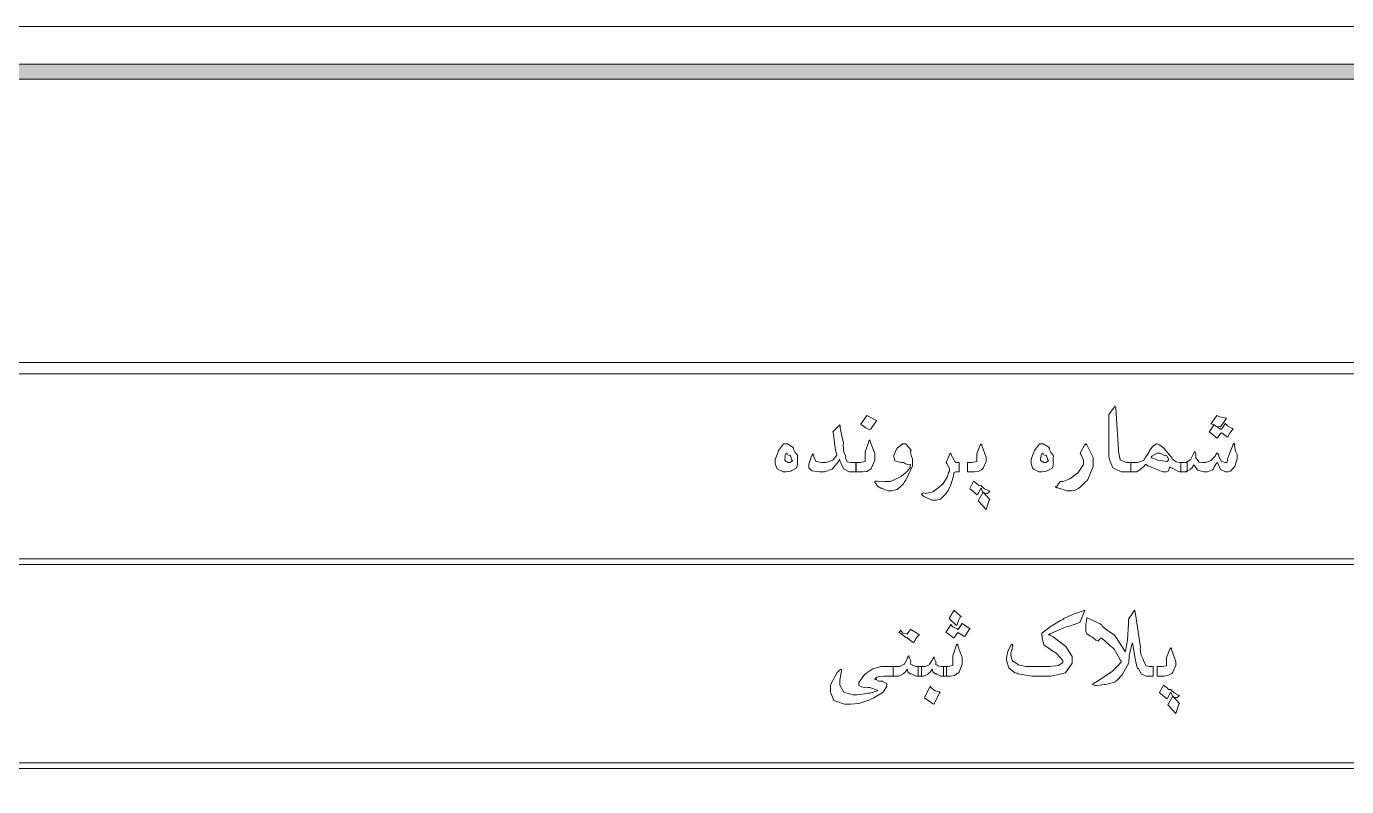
# Model space of a CAD drawing. Header units: metres. Extents: x 294 to 1101, y -498 to -355.
# Drawn here: x 756.61 to 763.42, y -380.73 to -376.81 of the extents above; entities that cross this region are included whole.
import ezdxf

# ---------------------------------------------------------------- set-up
doc = ezdxf.new("R2010")
doc.units = ezdxf.units.M
doc.layers.add('19-JARDINERIA', color=80, linetype='Continuous', lineweight=0)

msp = doc.modelspace()

# ---------------------------------------------------------------- hatches: boundary and pattern name
at = {"layer": '19-JARDINERIA'}
h = msp.add_hatch(color=251, dxfattribs=at)
h.paths.add_polyline_path([(787.5794, -377.0048), (742.5686, -377.0048), (742.5686, -408.8228), (787.5794, -408.8228)])
h.paths.add_polyline_path([(787.5018, -377.0824), (742.6462, -377.0824), (742.6462, -408.7452), (787.5018, -408.7452)], flags=16)

# ---------------------------------------------------------------- linework, layer by layer
at = {"layer": '19-JARDINERIA', "color": 251}
for points in [[(787.7734, -376.8108), (742.3746, -376.8108), (742.3746, -409.0168), (787.7734, -409.0168)], [(787.5794, -377.0048), (742.5686, -377.0048), (742.5686, -408.8228), (787.5794, -408.8228)], [(787.5018, -377.0824), (742.6462, -377.0824), (742.6462, -408.7452), (787.5018, -408.7452)], [(762.3056, -379.1074), (762.2686, -379.1074), (762.2544, -379.1074), (762.2122, -379.0868), (762.1936, -379.039), (762.1921, -379.0254), (762.1921, -379.009), (762.1921, -378.972), (762.1921, -378.9598), (762.1921, -378.9221), (762.1921, -378.8377), (762.1921, -378.8098), (762.1936, -378.8088), (762.2163, -378.7784), (762.2193, -378.7743), (762.2191, -378.7743), (762.219, -378.775), (762.2231, -378.768), (762.2247, -378.768), (762.2247, -378.768), (762.2269, -378.7757), (762.2269, -378.7781), (762.2406, -378.993), (762.2409, -379.0003), (762.2485, -379.0379), (762.2496, -379.04), (762.2508, -379.0446), (762.2822, -379.0589), (762.2928, -379.0589), (762.3056, -379.0589), (762.3056, -379.1074)], [(760.8883, -379.1074), (760.8633, -379.1074), (760.8535, -379.1074), (760.824, -379.091), (760.8063, -379.0529), (760.8035, -379.0421), (760.798, -379.0543), (760.7658, -379.0931), (760.7248, -379.1074), (760.7112, -379.1074), (760.6981, -379.1074), (760.6595, -379.1011), (760.6453, -379.0868), (760.6453, -379.0822), (760.6453, -379.0679), (760.6566, -379.0313), (760.6589, -379.0254), (760.6589, -379.0254), (760.6652, -379.0142), (760.6672, -379.0142), (760.6665, -379.016), (760.6665, -379.0223), (760.6708, -379.024), (760.671, -379.0247), (760.6701, -379.0317), (760.6833, -379.0543), (760.7121, -379.0589), (760.7218, -379.0589), (760.7335, -379.0589), (760.7693, -379.0474), (760.7899, -379.0212), (760.7899, -379.0125), (760.7859, -379.0107), (760.7785, -378.9724), (760.7721, -378.9127), (760.7687, -378.8998), (760.7998, -378.8688), (760.7995, -378.8695), (760.801, -378.8716), (760.8033, -378.8649), (760.8043, -378.8649), (760.8043, -378.8649), (760.8061, -378.8695), (760.8065, -378.8702), (760.8067, -378.8792), (760.8137, -378.9138), (760.8226, -378.9501), (760.824, -378.9598), (760.8222, -378.9689), (760.826, -379.0052), (760.8351, -379.0275), (760.8361, -379.0299), (760.8344, -379.0352), (760.8432, -379.0554), (760.8622, -379.0589), (760.8686, -379.0589), (760.8883, -379.0589), (760.8883, -379.1074)], [(760.995, -378.8416), (760.9905, -378.8482), (760.9649, -378.8852), (760.9632, -378.8883), (760.9589, -378.8894), (760.941, -378.8817), (760.9195, -378.867), (760.9132, -378.8642), (760.9136, -378.8611), (760.941, -378.821), (760.9435, -378.8165), (760.947, -378.8189), (760.9905, -378.8398), (760.995, -378.8416)], [(762.8323, -378.8862), (762.8278, -378.8911), (762.8154, -378.9075), (762.8073, -378.9221), (762.805, -378.9263), (762.803, -378.9281), (762.7752, -378.9078), (762.7717, -378.9058), (762.7681, -378.9092), (762.7516, -378.9312), (762.7505, -378.9333), (762.7082, -378.9012), (762.7106, -378.8988), (762.7322, -378.8656), (762.7339, -378.8629), (762.7337, -378.8646), (762.7655, -378.8859), (762.7695, -378.8883), (762.7695, -378.8883), (762.7768, -378.8799), (762.7889, -378.8608), (762.7914, -378.8566), (762.7906, -378.8583), (762.8027, -378.8698), (762.8274, -378.8827), (762.8323, -378.8862)], [(762.7982, -378.8301), (762.7687, -378.8726), (762.7651, -378.8754), (762.7464, -378.8726), (762.7236, -378.8611), (762.718, -378.8597), (762.7189, -378.8576), (762.7451, -378.8213), (762.7483, -378.8165), (762.7483, -378.8165), (762.7626, -378.8224), (762.7921, -378.8287), (762.7982, -378.8301)], [(760.5863, -379.024), (760.5857, -379.0345), (760.5859, -379.0662), (760.5834, -379.0819), (760.5818, -379.0847), (760.5795, -379.0878), (760.5579, -379.1), (760.5545, -379.1011), (760.5486, -379.1028), (760.528, -379.1074), (760.5212, -379.1074), (760.5119, -379.1074), (760.4864, -379.0945), (760.4841, -379.092), (760.481, -379.091), (760.472, -379.0655), (760.472, -379.0571), (760.472, -379.0435), (760.4845, -379.0086), (760.4871, -379.0027), (760.4888, -378.9964), (760.5148, -378.9619), (760.5234, -378.9619), (760.534, -378.9619), (760.5624, -378.98), (760.5658, -378.9839), (760.5649, -378.9891), (760.5738, -379.0069), (760.5857, -379.0205), (760.5863, -379.024)], [(760.9844, -379.0317), (760.9844, -379.0463), (760.9685, -379.0861), (760.9655, -379.0906), (760.961, -379.0948), (760.9435, -379.1053), (760.9237, -379.1074), (760.917, -379.1074), (760.8875, -379.1074), (760.8875, -379.0589), (760.9019, -379.0589), (760.9104, -379.0589), (760.936, -379.0533), (760.936, -379.0512), (760.936, -379.0393), (760.936, -379.0125), (760.936, -379.0034), (760.9534, -378.9521), (760.953, -378.9518), (760.9566, -378.9431), (760.9579, -378.9431), (760.9577, -378.9431), (760.9612, -378.9473), (760.9617, -378.9483), (760.9632, -378.9563), (760.9844, -379.0125), (760.9844, -379.0317)], [(761.1792, -379.0474), (761.1792, -379.0753), (761.1451, -379.1499), (761.1383, -379.1586), (761.1316, -379.1701), (761.1002, -379.1984), (761.0713, -379.204), (761.0618, -379.204), (761.0518, -379.204), (761.0255, -379.1935), (761.0217, -379.1914), (761.0157, -379.1904), (760.9986, -379.1806), (760.9922, -379.1691), (760.9906, -379.167), (760.9906, -379.167), (760.9854, -379.1597), (760.9854, -379.1572), (760.9854, -379.1572), (760.9888, -379.1541), (760.9899, -379.1541), (760.9899, -379.1541), (760.9939, -379.1541), (760.9952, -379.1541), (760.9984, -379.1544), (761.0346, -379.1558), (761.0467, -379.1558), (761.0652, -379.1558), (761.1144, -379.1342), (761.1208, -379.13), (761.1231, -379.1283), (761.1445, -379.1105), (761.1661, -379.0871), (761.1685, -379.0829), (761.168, -379.0829), (761.1653, -379.0788), (761.1685, -379.0704), (761.1678, -379.0693), (761.1621, -379.0704), (761.1432, -379.0662), (761.1326, -379.0589), (761.1292, -379.0589), (761.1188, -379.0589), (761.0881, -379.0498), (761.0823, -379.0299), (761.0823, -379.0233), (761.0823, -379.0233), (761.0961, -378.9895), (761.0989, -378.986), (761.1004, -378.9842), (761.1277, -378.9619), (761.1368, -378.9619), (761.1454, -378.9619), (761.1695, -378.9909), (761.1716, -378.9968), (761.1693, -379.002), (761.172, -379.0233), (761.1792, -379.0414), (761.1792, -379.0474)], [(761.5589, -379.0407), (761.5589, -379.0536), (761.543, -379.0882), (761.54, -379.092), (761.5355, -379.0958), (761.5181, -379.1053), (761.4981, -379.1074), (761.4916, -379.1074), (761.462, -379.1074), (761.462, -379.0589), (761.4764, -379.0589), (761.4849, -379.0589), (761.5105, -379.0543), (761.5105, -379.0526), (761.5105, -379.0428), (761.5105, -379.0202), (761.5105, -379.0125), (761.5279, -378.9696), (761.5279, -378.9696), (761.5283, -378.9689), (761.5325, -378.9619), (761.5325, -378.9619), (761.5325, -378.9619), (761.5356, -378.9664), (761.5362, -378.9671), (761.5377, -378.9766), (761.5498, -379.0086), (761.5589, -379.0324), (761.5589, -379.0407)], [(761.9056, -379.024), (761.905, -379.0345), (761.9052, -379.0662), (761.9027, -379.0819), (761.9011, -379.0847), (761.8988, -379.0878), (761.8772, -379.1), (761.8738, -379.1011), (761.8679, -379.1028), (761.8474, -379.1074), (761.8405, -379.1074), (761.8312, -379.1074), (761.8057, -379.0945), (761.8034, -379.092), (761.8004, -379.091), (761.7913, -379.0655), (761.7913, -379.0571), (761.7913, -379.0435), (761.8038, -379.0086), (761.8064, -379.0027), (761.8082, -378.9964), (761.8341, -378.9619), (761.8428, -378.9619), (761.8534, -378.9619), (761.8817, -378.98), (761.8852, -378.9839), (761.8842, -378.9891), (761.8931, -379.0069), (761.905, -379.0205), (761.9056, -379.024)], [(762.11, -379.055), (762.11, -379.0795), (762.0827, -379.1464), (762.0775, -379.1534), (762.0734, -379.1569), (762.0445, -379.1851), (762.0411, -379.1876), (762.0347, -379.1918), (762.014, -379.2022), (762.0002, -379.204), (761.9957, -379.204), (761.9781, -379.204), (761.9317, -379.1907), (761.9253, -379.1883), (761.9236, -379.1886), (761.9162, -379.1844), (761.9162, -379.183), (761.9162, -379.183), (761.9213, -379.1806), (761.923, -379.1806), (761.923, -379.1806), (761.9278, -379.175), (761.9283, -379.174), (761.9287, -379.1733), (761.9402, -379.1558), (761.9442, -379.1558), (761.9556, -379.1558), (761.9898, -379.1426), (762.0309, -379.1122), (762.0381, -379.1035), (762.0398, -379.099), (762.0615, -379.069), (762.0615, -379.0589), (762.0615, -379.0467), (762.0464, -379.016), (762.0433, -379.0104), (762.0691, -378.9626), (762.0689, -378.9637), (762.0699, -378.9671), (762.0729, -378.9619), (762.0729, -378.9619), (762.078, -378.9668), (762.11, -379.0331), (762.11, -379.055)], [(762.5962, -379.1074), (762.5704, -379.1074), (762.5541, -379.1074), (762.511, -379.085), (762.5053, -379.0809), (762.5043, -379.0868), (762.4979, -379.1039), (762.4887, -379.1074), (762.4856, -379.1074), (762.4693, -379.1074), (762.4277, -379.0889), (762.4205, -379.0854), (762.4135, -379.0843), (762.3919, -379.0753), (762.3838, -379.0686), (762.3812, -379.0686), (762.3793, -379.0711), (762.3726, -379.0784), (762.3634, -379.0857), (762.3607, -379.0882), (762.3567, -379.0931), (762.3335, -379.1074), (762.3259, -379.1074), (762.3055, -379.1074), (762.3055, -379.0589), (762.3281, -379.0589), (762.3393, -379.0589), (762.3706, -379.0481), (762.3728, -379.046), (762.3728, -379.046), (762.3789, -379.0348), (762.3944, -379.0125), (762.3978, -379.0073), (762.3989, -378.9999), (762.4183, -378.9738), (762.437, -378.9619), (762.4432, -378.9619), (762.4432, -378.9619), (762.4527, -378.9682), (762.4731, -378.9828), (762.4765, -378.987), (762.5159, -379.0338), (762.5185, -379.04), (762.5384, -379.0557), (762.5583, -379.0589), (762.5651, -379.0589), (762.5962, -379.0589), (762.5962, -379.1074)], [(762.8527, -379.024), (762.8527, -379.0376), (762.8432, -379.0746), (762.8414, -379.0784), (762.8363, -379.085), (762.8196, -379.1035), (762.8063, -379.1074), (762.802, -379.1074), (762.7933, -379.1074), (762.7678, -379.0952), (762.7551, -379.0669), (762.752, -379.0589), (762.7468, -379.0627), (762.7352, -379.0802), (762.7318, -379.092), (762.7301, -379.0938), (762.7255, -379.0969), (762.6994, -379.1074), (762.6907, -379.1074), (762.6807, -379.1074), (762.651, -379.0979), (762.6328, -379.0756), (762.6294, -379.0693), (762.6273, -379.0742), (762.6192, -379.0878), (762.6115, -379.0938), (762.609, -379.0958), (762.6037, -379.0983), (762.588, -379.1056), (762.5816, -379.1074), (762.5795, -379.1074), (762.562, -379.1074), (762.562, -379.0589), (762.581, -379.0589), (762.5885, -379.0589), (762.6092, -379.0467), (762.6113, -379.0446), (762.6122, -379.0442), (762.6243, -379.0202), (762.6256, -379.017), (762.6256, -379.017), (762.6288, -379.0114), (762.6332, -379.0027), (762.6347, -379.0027), (762.6346, -379.0027), (762.6402, -379.0146), (762.6408, -379.017), (762.6393, -379.0219), (762.6406, -379.0383), (762.6487, -379.0428), (762.6499, -379.0446), (762.6489, -379.046), (762.6574, -379.0568), (762.675, -379.0589), (762.6809, -379.0589), (762.691, -379.0589), (762.7184, -379.0481), (762.721, -379.046), (762.7215, -379.0456), (762.7392, -379.0257), (762.7407, -379.0233), (762.7407, -379.0233), (762.7428, -379.0181), (762.749, -379.0104), (762.7513, -379.0104), (762.7513, -379.0104), (762.7577, -379.0184), (762.7581, -379.0202), (762.759, -379.0289), (762.7723, -379.054), (762.7927, -379.0589), (762.7997, -379.0589), (762.7997, -379.0589), (762.8042, -379.0519), (762.8042, -379.0498), (762.8042, -379.0407), (762.8118, -379.0181), (762.8133, -379.0135), (762.833, -378.9657), (762.8328, -378.9657), (762.8317, -378.9654), (762.8355, -378.9581), (762.8368, -378.9581), (762.8368, -378.9581), (762.8402, -378.9633), (762.8406, -378.9644), (762.8395, -378.9727), (762.8449, -379.0003), (762.8527, -379.0181), (762.8527, -379.024)], [(760.5605, -379.0474), (760.5571, -379.046), (760.5503, -379.0236), (760.5484, -379.0216), (760.5455, -379.0226), (760.535, -379.0177), (760.5314, -379.0104), (760.5302, -379.0104), (760.5284, -379.0104), (760.5231, -379.023), (760.5227, -379.0254), (760.5221, -379.0303), (760.5204, -379.0418), (760.5204, -379.046), (760.5204, -379.0491), (760.5374, -379.0589), (760.5431, -379.0589), (760.5475, -379.0589), (760.5605, -379.0502), (760.5605, -379.0474)], [(761.1307, -379.0104), (761.1307, -379.0104), (761.1307, -379.0104), (761.1307, -379.0104)], [(761.4193, -379.1074), (761.4064, -379.1074), (761.4028, -379.1074), (761.3922, -379.1108), (761.3924, -379.1199), (761.392, -379.1224), (761.389, -379.1335), (761.3769, -379.1729), (761.3623, -379.2036), (761.358, -379.2103), (761.3504, -379.2204), (761.3231, -379.2472), (761.3016, -379.2525), (761.2943, -379.2525), (761.2794, -379.2525), (761.2393, -379.2336), (761.2346, -379.2298), (761.2329, -379.2301), (761.2255, -379.2218), (761.2255, -379.2193), (761.2255, -379.2193), (761.2361, -379.2151), (761.2384, -379.2155), (761.2454, -379.219), (761.2849, -379.2099), (761.3254, -379.1782), (761.333, -379.1701), (761.3349, -379.1698), (761.3598, -379.1311), (761.3617, -379.1269), (761.361, -379.1265), (761.3634, -379.1143), (761.3708, -379.1032), (761.3708, -379.0997), (761.3708, -379.0892), (761.3557, -379.0638), (761.3527, -379.0582), (761.3739, -379.0104), (761.3739, -379.0104), (761.3759, -379.01), (761.3761, -379.0104), (761.3788, -379.0184), (761.4006, -379.0589), (761.4079, -379.0589), (761.4193, -379.0589), (761.4193, -379.1074)], [(761.8799, -379.0474), (761.8764, -379.046), (761.8696, -379.0236), (761.8677, -379.0216), (761.8649, -379.0226), (761.8543, -379.0177), (761.8507, -379.0104), (761.8496, -379.0104), (761.8477, -379.0104), (761.8424, -379.023), (761.842, -379.0254), (761.8414, -379.0303), (761.8398, -379.0418), (761.8398, -379.046), (761.8398, -379.0491), (761.8568, -379.0589), (761.8625, -379.0589), (761.8668, -379.0589), (761.8799, -379.0502), (761.8799, -379.0474)], [(762.4993, -379.0446), (762.4993, -379.039), (762.4898, -379.025), (762.4879, -379.0233), (762.483, -379.0236), (762.4674, -379.0181), (762.4561, -379.0104), (762.4523, -379.0104), (762.4415, -379.0104), (762.4137, -379.0261), (762.4092, -379.0292), (762.4137, -379.0341), (762.4442, -379.046), (762.4824, -379.0519), (762.4909, -379.0536), (762.4909, -379.0536), (762.4932, -379.0536), (762.4939, -379.0536), (762.4935, -379.0536), (762.4924, -379.0519), (762.4993, -379.046), (762.4993, -379.0446)], [(761.4749, -379.1935), (761.4753, -379.1918), (761.4927, -379.1579), (761.4946, -379.1541), (761.4946, -379.1541), (761.5169, -379.1722), (761.5196, -379.1747), (761.5199, -379.1761), (761.5336, -379.1768), (761.5347, -379.1768), (761.5353, -379.181), (761.55, -379.1939), (761.5726, -379.2054), (761.5771, -379.2085), (761.5746, -379.2116), (761.5642, -379.219), (761.5591, -379.2172), (761.5582, -379.2179), (761.5544, -379.2186), (761.5409, -379.2103), (761.5345, -379.1939), (761.5317, -379.1914), (761.529, -379.1935), (761.5175, -379.2197), (761.5158, -379.2239), (761.5133, -379.2246), (761.4798, -379.197), (761.4749, -379.1935)], [(761.5181, -379.2556), (761.543, -379.211), (761.5771, -379.249), (761.5745, -379.2521), (761.5614, -379.295), (761.5597, -379.3009), (761.5574, -379.2985), (761.5228, -379.2608), (761.5181, -379.2556)], [(761.4302, -379.8527), (761.4255, -379.8562), (761.4157, -379.873), (761.4102, -379.8921), (761.4075, -379.8974), (761.4039, -379.897), (761.374, -379.8684), (761.3697, -379.8646), (761.3684, -379.8625), (761.3899, -379.8248), (761.3924, -379.8199), (761.3937, -379.8217), (761.4257, -379.8489), (761.4302, -379.8527)], [(762.0685, -379.8199), (762.0638, -379.8287), (762.0437, -379.8799), (762.0428, -379.8813), (762.0309, -379.8869), (761.9936, -379.9005), (761.9718, -379.9058), (761.9679, -379.9071), (761.9595, -379.9103), (761.8952, -379.9378), (761.8891, -379.9413), (761.8871, -379.9424), (761.881, -379.9462), (761.8838, -379.9452), (761.8838, -379.9452), (761.8831, -379.9455), (761.8819, -379.949), (761.8876, -379.9476), (761.8884, -379.948), (761.9048, -379.9574), (761.9701, -380.0062), (762.0027, -380.0585), (762.0027, -380.076), (762.0027, -380.0927), (761.9688, -380.1426), (761.8931, -380.1593), (761.8679, -380.1593), (761.821, -380.1593), (761.7949, -380.1593), (761.7224, -380.1471), (761.7166, -380.1447), (761.7073, -380.1422), (761.676, -380.1168), (761.6636, -380.0798), (761.6636, -380.0676), (761.6636, -380.0676), (761.6658, -380.0564), (761.6711, -380.032), (761.6726, -380.0275), (761.6736, -380.0254), (761.6882, -379.9964), (761.6931, -379.9964), (761.6929, -379.9964), (761.6969, -380.001), (761.6969, -380.0024), (761.694, -380.0041), (761.6931, -380.0202), (761.6923, -380.0229), (761.6901, -380.0271), (761.6859, -380.0411), (761.6886, -380.0446), (761.6886, -380.0456), (761.6865, -380.0529), (761.6933, -380.0788), (761.7151, -380.0951), (761.7203, -380.0979), (761.7236, -380.1011), (761.7643, -380.1108), (761.7779, -380.1108), (761.8725, -380.1108), (761.8873, -380.1108), (761.9317, -380.1042), (761.9543, -380.0899), (761.9543, -380.085), (761.9543, -380.0805), (761.9437, -380.0672), (761.9194, -380.0411), (761.9126, -380.0359), (761.9071, -380.0341), (761.8615, -380.0017), (761.8574, -379.9996), (761.8558, -379.9985), (761.8483, -379.963), (761.8483, -379.9511), (761.8468, -379.9507), (761.8437, -379.9431), (761.8501, -379.9364), (761.8505, -379.9357), (761.853, -379.9326), (761.8888, -379.9051), (761.9422, -379.8726), (761.9535, -379.867), (761.959, -379.8625), (762.0046, -379.8416), (762.0587, -379.8231), (762.0685, -379.8199)], [(762.4194, -380.1593), (762.3929, -380.1593), (762.3845, -380.1593), (762.3598, -380.1492), (762.3461, -380.1262), (762.3437, -380.1199), (762.3399, -380.1196), (762.3283, -380.0812), (762.317, -380.0066), (762.3134, -379.9881), (762.3077, -380.0024), (762.297, -380.0547), (762.2939, -380.0885), (762.2922, -380.0941), (762.2864, -380.1063), (762.2611, -380.1524), (762.2324, -380.1827), (762.2248, -380.1872), (762.222, -380.1904), (762.1815, -380.2012), (762.1756, -380.2022), (762.1698, -380.2036), (762.1272, -380.2078), (762.1242, -380.2078), (762.1212, -380.2075), (762.1075, -380.2036), (762.1075, -380.2022), (762.1075, -380.2022), (762.1195, -380.1928), (762.1219, -380.1918), (762.1287, -380.1897), (762.2038, -380.1387), (762.212, -380.1318), (762.2156, -380.1283), (762.239, -380.1046), (762.2551, -380.0857), (762.2551, -380.0798), (762.2521, -380.0791), (762.2394, -380.0568), (762.2184, -380.0202), (762.2112, -380.0125), (762.2006, -380.0045), (762.1688, -379.9769), (762.1541, -379.9647), (762.1491, -379.9647), (762.1476, -379.9647), (762.1446, -379.9689), (762.1439, -379.9699), (762.1423, -379.9724), (762.137, -379.979), (762.137, -379.9745), (762.137, -379.9745), (762.1359, -379.9759), (762.1242, -379.9752), (762.109, -379.9598), (762.1045, -379.957), (762.0973, -379.9546), (762.078, -379.9413), (762.0736, -379.9298), (762.0734, -379.9284), (762.0734, -379.9284), (762.0733, -379.8967), (762.0734, -379.8921), (762.0738, -379.8887), (762.078, -379.8601), (762.0795, -379.8601), (762.0827, -379.8608), (762.1463, -379.8904), (762.1552, -379.8967), (762.1597, -379.9033), (762.1896, -379.9281), (762.2186, -379.9476), (762.2226, -379.9518), (762.2288, -379.9598), (762.2722, -380.0278), (762.274, -380.0352), (762.2769, -380.0299), (762.2884, -379.9741), (762.2934, -379.8887), (762.293, -379.8684), (762.2924, -379.8663), (762.316, -379.8329), (762.3187, -379.8283), (762.3187, -379.8283), (762.3236, -379.8199), (762.324, -379.8199), (762.324, -379.8199), (762.3266, -379.8269), (762.327, -379.8283), (762.355, -380.0125), (762.3528, -380.0191), (762.3564, -380.0481), (762.3667, -380.069), (762.3679, -380.0721), (762.3696, -380.0808), (762.3838, -380.106), (762.4008, -380.1108), (762.4065, -380.1108), (762.4194, -380.1108), (762.4194, -380.1593)], [(761.4764, -379.9162), (761.4707, -379.919), (761.4515, -379.9521), (761.4492, -379.9563), (761.4443, -379.9546), (761.4162, -379.9361), (761.4144, -379.9351), (761.4102, -379.9399), (761.3983, -379.9553), (761.3943, -379.9619), (761.3932, -379.964), (761.3515, -379.933), (761.3532, -379.9319), (761.3763, -379.8949), (761.378, -379.8921), (761.377, -379.8946), (761.3879, -379.9064), (761.4096, -379.9155), (761.4136, -379.9187), (761.4136, -379.9187), (761.4195, -379.9124), (761.4331, -379.8904), (761.4356, -379.8866), (761.4375, -379.8908), (761.4715, -379.9127), (761.4764, -379.9162)], [(761.2145, -379.9466), (761.2094, -379.9504), (761.1965, -379.9661), (761.1892, -379.9811), (761.1865, -379.9853), (761.1833, -379.986), (761.154, -379.9633), (761.1502, -379.9609), (761.15, -379.9609), (761.1494, -379.9616), (761.1494, -379.9616), (761.1451, -379.9602), (761.1135, -379.9371), (761.1093, -379.9344), (761.1093, -379.9344), (761.1101, -379.9326), (761.1188, -379.9221), (761.1199, -379.9208), (761.1191, -379.9242), (761.1292, -379.9375), (761.1485, -379.942), (761.1517, -379.9441), (761.1517, -379.9441), (761.1568, -379.9354), (761.1685, -379.9201), (761.1706, -379.9169), (761.1702, -379.9194), (761.2104, -379.9438), (761.2145, -379.9466)], [(761.4356, -380.0836), (761.4356, -380.0983), (761.4196, -380.138), (761.4166, -380.1426), (761.4121, -380.1468), (761.3947, -380.1572), (761.3748, -380.1593), (761.3682, -380.1593), (761.3387, -380.1593), (761.3387, -380.1108), (761.353, -380.1108), (761.3616, -380.1108), (761.3871, -380.1049), (761.3871, -380.1032), (761.3871, -380.0913), (761.3871, -380.0645), (761.3871, -380.0554), (761.4045, -380.0041), (761.4041, -380.0038), (761.4077, -379.995), (761.4091, -379.995), (761.4089, -379.995), (761.4123, -379.9992), (761.4129, -380.0003), (761.4144, -380.0083), (761.4356, -380.0645), (761.4356, -380.0836)], [(762.5371, -380.0927), (762.5371, -380.1056), (762.5212, -380.1401), (762.5182, -380.144), (762.5136, -380.1478), (762.4962, -380.1572), (762.4763, -380.1593), (762.4697, -380.1593), (762.4402, -380.1593), (762.4402, -380.1108), (762.4546, -380.1108), (762.4631, -380.1108), (762.4887, -380.1063), (762.4887, -380.1046), (762.4887, -380.0948), (762.4887, -380.0721), (762.4887, -380.0645), (762.506, -380.0216), (762.506, -380.0216), (762.5064, -380.0209), (762.5106, -380.0139), (762.5106, -380.0139), (762.5106, -380.0139), (762.5138, -380.0181), (762.5144, -380.0191), (762.5159, -380.0285), (762.528, -380.0606), (762.5371, -380.0843), (762.5371, -380.0927)], [(761.2251, -380.1593), (761.2039, -380.1593), (761.1962, -380.1593), (761.1753, -380.1503), (761.1729, -380.1485), (761.168, -380.1478), (761.1545, -380.138), (761.1532, -380.1251), (761.1525, -380.1231), (761.1494, -380.1272), (761.1394, -380.1408), (761.132, -380.1461), (761.1297, -380.1478), (761.1271, -380.1506), (761.1063, -380.1593), (761.0995, -380.1593), (761.0798, -380.1593), (761.0798, -380.1108), (761.1063, -380.1108), (761.1142, -380.1108), (761.136, -380.0986), (761.1381, -380.0965), (761.1383, -380.0962), (761.1511, -380.0721), (761.1525, -380.069), (761.1525, -380.069), (761.1542, -380.0634), (761.1596, -380.0547), (761.1615, -380.0547), (761.1608, -380.0547), (761.1615, -380.0638), (761.1702, -380.0812), (761.1714, -380.0864), (761.1696, -380.0889), (761.1701, -380.1004), (761.1795, -380.1032), (761.1805, -380.1039), (761.1812, -380.1056), (761.1999, -380.1108), (761.2062, -380.1108), (761.2251, -380.1108), (761.2251, -380.1593)], [(761.3546, -380.1593), (761.3333, -380.1593), (761.3256, -380.1593), (761.3048, -380.1503), (761.3024, -380.1485), (761.2974, -380.1478), (761.284, -380.138), (761.2826, -380.1251), (761.2819, -380.1231), (761.2789, -380.1272), (761.2688, -380.1408), (761.2615, -380.1461), (761.2592, -380.1478), (761.2565, -380.1506), (761.2357, -380.1593), (761.2289, -380.1593), (761.2092, -380.1593), (761.2092, -380.1108), (761.2357, -380.1108), (761.2437, -380.1108), (761.2654, -380.1007), (761.2675, -380.0986), (761.2677, -380.0983), (761.2806, -380.077), (761.2819, -380.0746), (761.2819, -380.0746), (761.2836, -380.07), (761.2891, -380.0624), (761.291, -380.0624), (761.291, -380.0624), (761.291, -380.0693), (761.2997, -380.0857), (761.3008, -380.0903), (761.2993, -380.092), (761.2995, -380.1018), (761.3089, -380.1039), (761.3099, -380.1046), (761.3106, -380.1063), (761.3294, -380.1108), (761.3356, -380.1108), (761.3546, -380.1108), (761.3546, -380.1593)], [(761.0802, -380.1593), (761.0385, -380.1593), (761.0304, -380.1593), (761.0063, -380.1611), (760.9965, -380.1653), (760.9946, -380.1667), (760.9922, -380.1687), (760.9844, -380.175), (760.9886, -380.1719), (760.9886, -380.1719), (760.9873, -380.1733), (760.985, -380.1782), (760.9929, -380.1761), (760.9939, -380.1768), (760.9937, -380.1785), (761.0063, -380.1855), (761.0241, -380.1858), (761.0264, -380.1865), (761.0276, -380.189), (761.0476, -380.1977), (761.0476, -380.2008), (761.0476, -380.2113), (761.0274, -380.243), (760.9806, -380.272), (760.9673, -380.2772), (760.9549, -380.2842), (760.9017, -380.3009), (760.8601, -380.3044), (760.8462, -380.3044), (760.8281, -380.3044), (760.774, -380.2852), (760.757, -380.2423), (760.757, -380.228), (760.757, -380.2043), (760.7916, -380.1412), (760.7986, -380.1335), (760.7986, -380.1335), (760.7995, -380.1307), (760.8092, -380.1244), (760.8099, -380.1244), (760.8099, -380.1251), (760.8137, -380.1269), (760.8137, -380.1272), (760.8134, -380.129), (760.813, -380.1335), (760.813, -380.1342), (760.8111, -380.1419), (760.8054, -380.181), (760.8054, -380.1939), (760.8054, -380.2061), (760.826, -380.242), (760.8729, -380.2559), (760.8886, -380.2559), (760.8938, -380.2559), (760.9091, -380.2538), (760.9435, -380.249), (760.9507, -380.2479), (760.9587, -380.2469), (760.9992, -380.2357), (760.9992, -380.2319), (760.9992, -380.2319), (760.9869, -380.228), (760.9587, -380.219), (760.9507, -380.2176), (760.9426, -380.2193), (760.9142, -380.2155), (760.9023, -380.2089), (760.9023, -380.2068), (760.9023, -380.1932), (760.9288, -380.1569), (760.9341, -380.1517), (760.9383, -380.1454), (760.9744, -380.122), (761.0157, -380.1108), (761.0295, -380.1108), (761.0802, -380.1108), (761.0802, -380.1593)], [(761.322, -380.2434), (761.3186, -380.2479), (761.2934, -380.2978), (761.2902, -380.3044), (761.2849, -380.3023), (761.2467, -380.2758), (761.241, -380.2727), (761.2406, -380.2713), (761.2516, -380.249), (761.2686, -380.2169), (761.2713, -380.2106), (761.2745, -380.2179), (761.2953, -380.2347), (761.3179, -380.2413), (761.322, -380.2434)], [(762.453, -380.2455), (762.4534, -380.2437), (762.4709, -380.2099), (762.4727, -380.2061), (762.4727, -380.2061), (762.4951, -380.2242), (762.4977, -380.2266), (762.4981, -380.228), (762.5117, -380.2287), (762.5129, -380.2287), (762.5135, -380.2329), (762.5282, -380.2458), (762.5507, -380.2573), (762.5552, -380.2605), (762.5528, -380.2636), (762.5424, -380.2709), (762.5373, -380.2692), (762.5363, -380.2699), (762.5325, -380.2706), (762.5191, -380.2622), (762.5127, -380.2458), (762.5098, -380.2434), (762.5072, -380.2455), (762.4956, -380.2716), (762.4939, -380.2758), (762.4914, -380.2765), (762.458, -380.249), (762.453, -380.2455)], [(762.4962, -380.3076), (762.5212, -380.2629), (762.5552, -380.3006), (762.5526, -380.3041), (762.5395, -380.347), (762.5378, -380.3529), (762.5356, -380.3505), (762.5009, -380.3128), (762.4962, -380.3076)]]:
    msp.add_lwpolyline(points, close=True, dxfattribs=at)
for points in [[(785.6981, -378.543), (748.75, -378.543)], [(748.75, -378.543), (785.6981, -378.543)], [(785.6981, -378.6011), (748.75, -378.6011)], [(748.75, -379.5545), (769.7408, -379.5545), (769.7408, -379.5838), (748.75, -379.5838)], [(748.75, -380.6068), (769.7408, -380.6068), (769.7408, -380.6358), (748.75, -380.6358)]]:
    msp.add_lwpolyline(points, dxfattribs=at)

doc.saveas('drawing.dxf')
